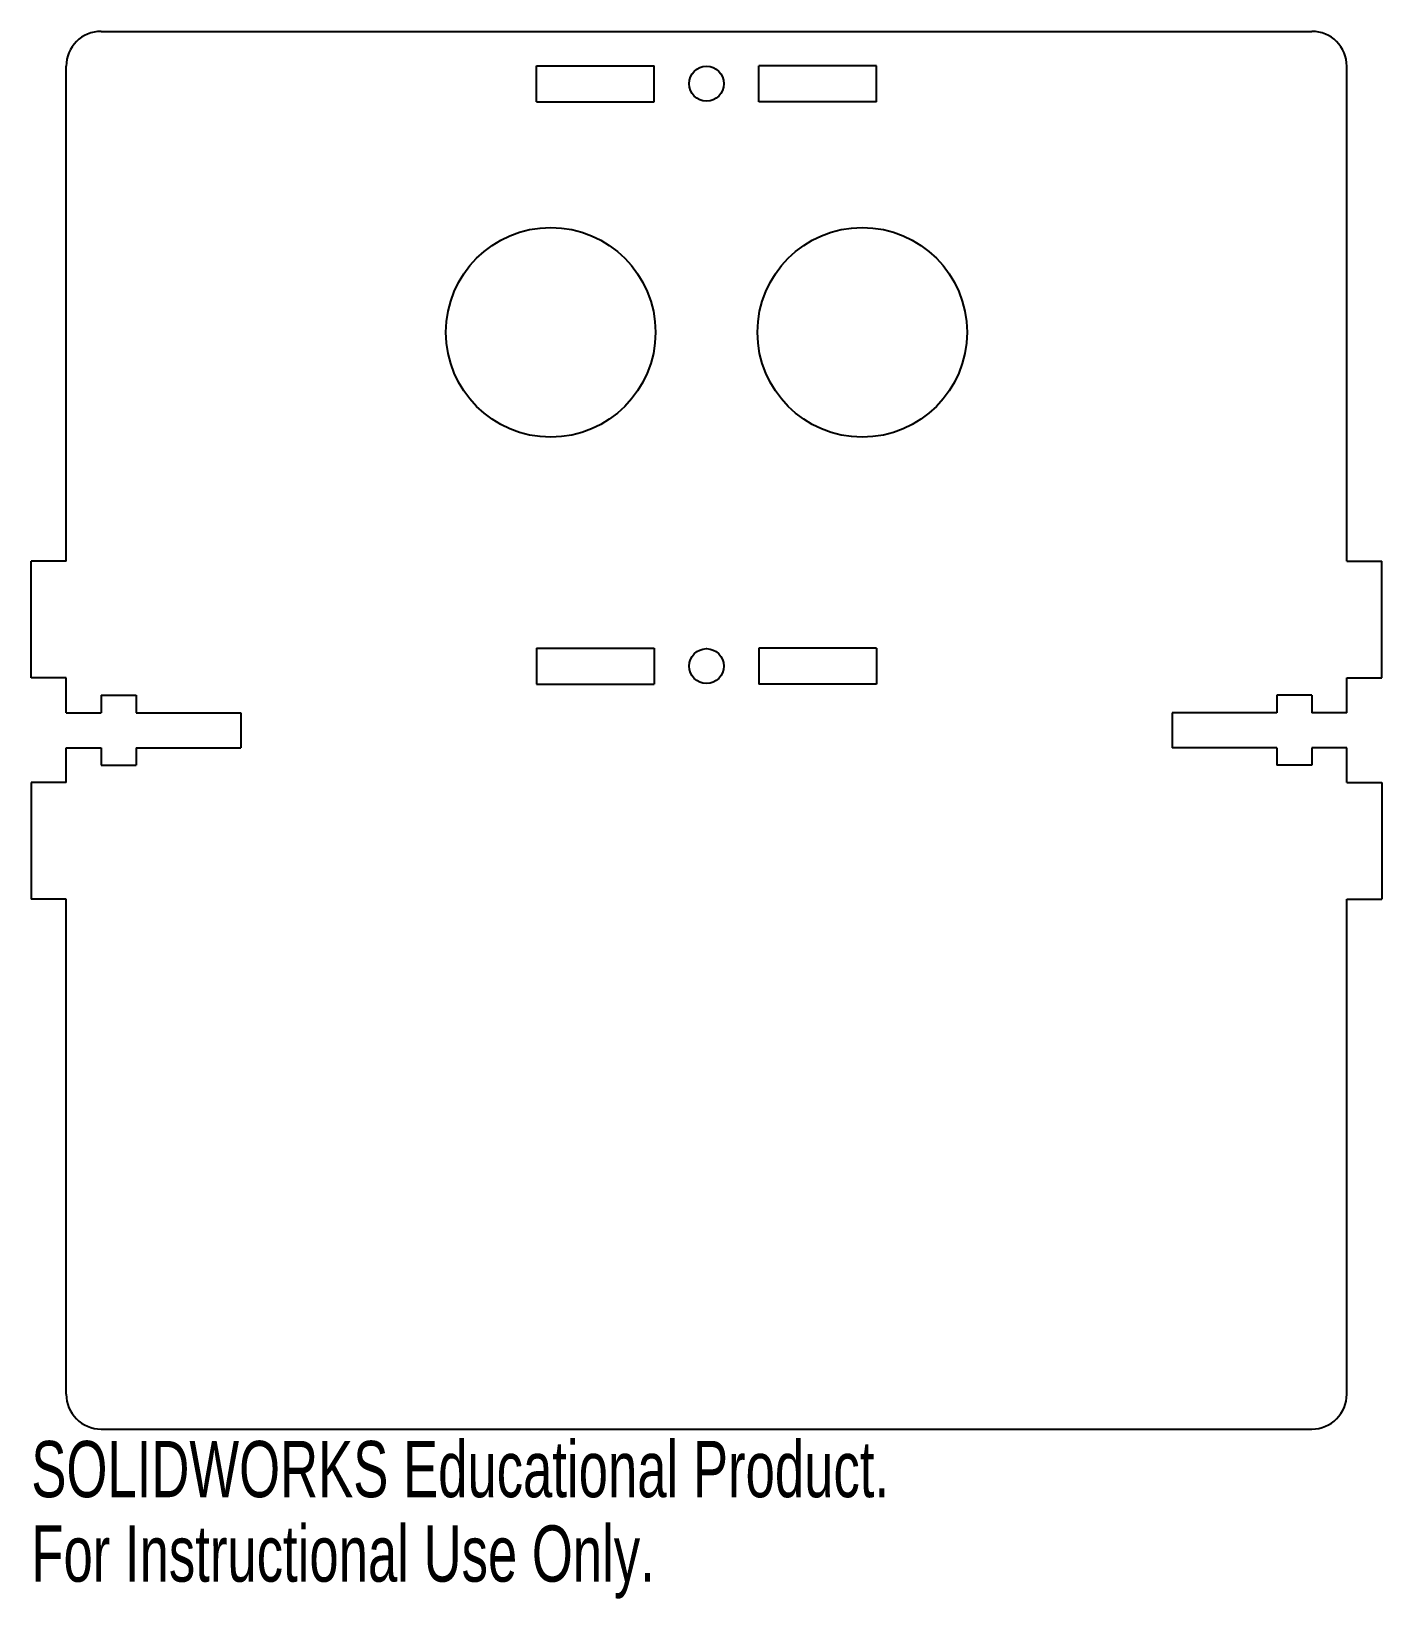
# Model space of a CAD drawing. Header units: millimetres. Extents: x -3 to 113, y -15 to 120.
import ezdxf

# ---------------------------------------------------------------- set-up
doc = ezdxf.new("R2010")
doc.units = ezdxf.units.MM
doc.styles.add('SLDTEXTSTYLE0', font='TXT', dxfattribs={"width": 0.7})

msp = doc.modelspace()

# ---------------------------------------------------------------- linework, layer by layer
at = {"color": 7, "linetype": 'Continuous', "lineweight": 25}
for p, q in [((3, 120), (107, 120)), ((0, 74.5), (0, 117)), ((40.4, 113.95), (40.4, 117.05)), ((40.4, 117.05), (50.5, 117.05)), ((50.5, 113.95), (50.5, 117.05)), ((59.5, 113.95), (59.5, 117.05)), ((69.6, 117.05), (59.5, 117.05)), ((69.6, 113.95), (69.6, 117.05)), ((110, 74.5), (110, 117)), ((40.4, 113.95), (50.5, 113.95)), ((69.6, 113.95), (59.5, 113.95)), ((0, 74.5), (-3, 74.5)), ((-3, 64.5), (-3, 74.5)), ((110, 74.5), (113, 74.5)), ((113, 64.5), (113, 74.5)), ((40.4, 67.05), (50.5, 67.05)), ((40.4, 67.05), (40.4, 63.95)), ((50.5, 67.05), (50.5, 63.95)), ((59.5, 67.05), (59.5, 63.95)), ((69.6, 67.05), (59.5, 67.05)), ((69.6, 67.05), (69.6, 63.95)), ((0, 64.5), (-3, 64.5)), ((0, 61.5), (0, 64.5)), ((40.4, 63.95), (50.5, 63.95)), ((69.6, 63.95), (59.5, 63.95)), ((110, 61.5), (110, 64.5)), ((110, 64.5), (113, 64.5)), ((3, 63), (3, 61.5)), ((3, 63), (6, 63)), ((6, 63), (6, 61.5)), ((104, 63), (104, 61.5)), ((107, 63), (104, 63)), ((107, 63), (107, 61.5)), ((0, 61.5), (3, 61.5)), ((6, 61.5), (15, 61.5)), ((15, 61.5), (15, 58.5)), ((95, 61.5), (95, 58.5)), ((104, 61.5), (95, 61.5)), ((110, 61.5), (107, 61.5)), ((0, 58.5), (3, 58.5)), ((0, 55.5), (0, 58.5)), ((3, 58.5), (3, 57)), ((6, 58.5), (15, 58.5)), ((6, 58.5), (6, 57)), ((104, 58.5), (95, 58.5)), ((104, 58.5), (104, 57)), ((110, 58.5), (107, 58.5)), ((107, 58.5), (107, 57)), ((110, 55.5), (110, 58.5)), ((3, 57), (6, 57)), ((107, 57), (104, 57)), ((0, 55.5), (-3, 55.5)), ((-3, 55.5), (-3, 45.5)), ((110, 55.5), (113, 55.5)), ((113, 55.5), (113, 45.5)), ((0, 45.5), (-3, 45.5)), ((0, 3), (0, 45.5)), ((110, 3), (110, 45.5)), ((110, 45.5), (113, 45.5)), ((3, 0), (107, 0))]:
    msp.add_line(p, q, dxfattribs=at)
for centre, radius in [((55, 115.5), 1.5), ((41.62, 94.16), 9), ((68.38, 94.16), 9), ((55, 65.5), 1.5)]:
    msp.add_circle(centre, radius, dxfattribs=at)
for centre, start, end in [((3, 117), 90, 180), ((107, 117), 0, 90), ((3, 3), 180, 270), ((107, 3), 270, 0)]:
    msp.add_arc(centre, 3, start, end, dxfattribs=at)

# ---------------------------------------------------------------- texts
at = {"color": 7, "linetype": 'Continuous', "char_height": 4.8336, "attachment_point": 1, "style": 'SLDTEXTSTYLE0'}
for s, insert in [('SOLIDWORKS Educational Product.', (-3, -1.02)), ('For Instructional Use Only.', (-3, -8.27))]:
    msp.add_mtext(s, dxfattribs=dict(at, insert=insert))

doc.saveas('drawing.dxf')
